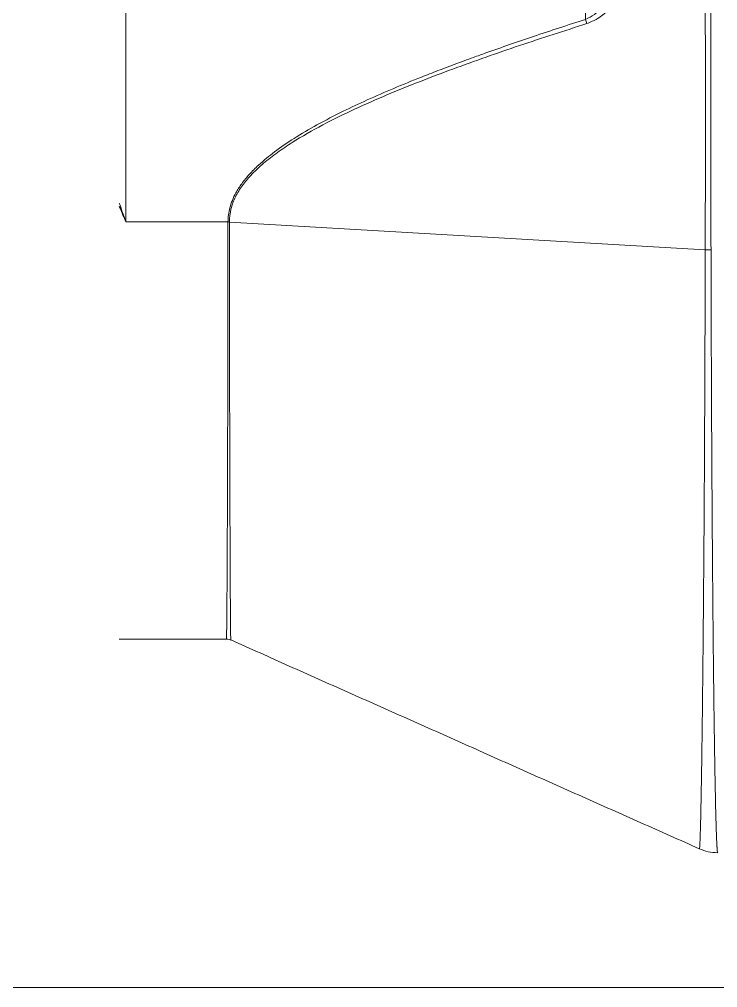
# Model space of a CAD drawing. Header units: inches. Extents: x 1104 to 1677, y 981 to 1342.
# Drawn here: x 1431.21 to 1438.95, y 1089.76 to 1100.51 of the extents above; entities that cross this region are included whole.
import ezdxf

# ---------------------------------------------------------------- set-up
doc = ezdxf.new("R2010")
doc.units = ezdxf.units.IN
doc.header["$MEASUREMENT"] = 0
doc.layers.get('0').update_dxf_attribs({"color": 1})

msp = doc.modelspace()

# ---------------------------------------------------------------- linework, layer by layer
at = {"linetype": 'Continuous', "lineweight": 15}
for p, q in [((1437.48815523, 1100.51111006), (1437.48815523, 1104.1041255)), ((1432.38815654, 1098.26185223), (1433.52046176, 1098.26185223)), ((1433.53578531, 1098.26140402), (1438.81635791, 1097.95122051)), ((1417.43355298, 1089.76185225), (1490.5381617, 1089.76185225))]:
    msp.add_line(p, q, dxfattribs=at)
for points in [[(1432.38815654, 1104.1041255), (1432.38815654, 1098.26185223)], [(1438.88020997, 1097.95137129), (1438.81635791, 1097.95122051)], [(1432.31355635, 1093.6318526), (1433.50263668, 1093.6318526)], [(1433.5507381, 1093.621782), (1438.75055345, 1091.30288089)]]:
    msp.add_open_spline(points, degree=1, dxfattribs=at)
for points, knots in [([(1437.48815523, 1100.51111006), (1437.52221933, 1100.52793812), (1437.57613485, 1100.55457302), (1437.63931789, 1100.6099919), (1437.6960998, 1100.66852144), (1437.75782261, 1100.74662537), (1437.82387451, 1100.84643281), (1437.87486252, 1100.93696589), (1437.91374717, 1101.01362645), (1437.94169183, 1101.07241164), (1437.96970925, 1101.13550151), (1437.99761242, 1101.20302466), (1438.02368317, 1101.27102367), (1438.05078686, 1101.34737325), (1438.07982488, 1101.43684373), (1438.10875728, 1101.53821973), (1438.13475597, 1101.64478854), (1438.15700702, 1101.7544176), (1438.17417919, 1101.86810183), (1438.18471088, 1101.96779001), (1438.18611346, 1102.02650024), (1438.1866278, 1102.04802961)], [0, 0, 0, 0, 0.0599101522, 0.0948237949, 0.1338695582, 0.1912980902, 0.2561785846, 0.3299954869, 0.3632786933, 0.3996804863, 0.4392035669, 0.4797685592, 0.5237155406, 0.5636630065, 0.6191706937, 0.6868902255, 0.748552825, 0.8140033196, 0.8881776573, 0.9589940999, 1, 1, 1, 1]), ([(1438.32581169, 1102.01888714), (1438.32443668, 1101.97525545), (1438.32167181, 1101.88752014), (1438.30185756, 1101.75268784), (1438.27340776, 1101.61888593), (1438.23720108, 1101.49049404), (1438.19429597, 1101.36410415), (1438.14436636, 1101.23844692), (1438.08859174, 1101.11727967), (1438.03034042, 1101.00580957), (1437.9566819, 1100.88077146), (1437.86362426, 1100.74599621), (1437.74636307, 1100.61561341), (1437.62935021, 1100.51692764), (1437.54277565, 1100.48066883), (1437.50322535, 1100.46410453)], [0, 0, 0, 0, 0.0815293838, 0.16394064, 0.2449637999, 0.3218147903, 0.3925815768, 0.4693069237, 0.5448910896, 0.6088182902, 0.6701767161, 0.7737886813, 0.8621530153, 0.9370266548, 1, 1, 1, 1]), ([(1438.81537232, 1101.20152633), (1438.8158368, 1101.03456687), (1438.81676578, 1100.70064353), (1438.8175988, 1100.17372115), (1438.81799823, 1099.63251992), (1438.81793292, 1099.07875422), (1438.81742858, 1098.51701913), (1438.81671477, 1098.13980353), (1438.81635791, 1097.95122051)], [0, 0, 0, 0, 0.1666620338, 0.3333284905, 0.4999899652, 0.6666536302, 0.8333487133, 1, 1, 1, 1]), ([(1438.88125188, 1101.21280164), (1438.88077132, 1101.04487764), (1438.87981067, 1100.70919844), (1438.87896604, 1100.17967), (1438.87854702, 1099.63628366), (1438.87861645, 1099.08085252), (1438.87912242, 1098.51797719), (1438.87984758, 1098.14017646), (1438.88020997, 1097.95137129)], [0, 0, 0, 0, 0.1670861764, 0.3340044014, 0.5007548606, 0.6673374172, 0.8337525189, 1, 1, 1, 1]), ([(1433.52046176, 1098.26185223), (1433.52148094, 1098.28839857), (1433.52352074, 1098.34152838), (1433.54018732, 1098.42216887), (1433.56758488, 1098.50367521), (1433.61058934, 1098.59399102), (1433.67306357, 1098.69108158), (1433.75785052, 1098.79415442), (1433.87824166, 1098.91438264), (1434.04409454, 1099.04976712), (1434.26165665, 1099.19764205), (1434.51657376, 1099.34680562), (1434.78803666, 1099.48709111), (1435.07314295, 1099.62117972), (1435.36247834, 1099.74708653), (1435.62454255, 1099.85401956), (1435.85232666, 1099.9429404), (1436.04487754, 1100.01584363), (1436.22279799, 1100.08130445), (1436.51127167, 1100.18504433), (1436.92534373, 1100.32841658), (1437.29502138, 1100.44841714), (1437.48815523, 1100.51111006)], [0, 0, 0, 0, 0.01681593747, 0.03365539686, 0.05197856138, 0.07121598302, 0.09691431245, 0.12495521676, 0.15566417129, 0.2046281262, 0.26041665124, 0.32226558993, 0.39174149095, 0.45404754623, 0.52195517331, 0.59174072234, 0.63345452187, 0.67695736313, 0.72225246953, 0.75362795929, 0.87128575164, 1, 1, 1, 1]), ([(1437.48815523, 1100.51111006), (1437.49065935, 1100.50329759), (1437.4958529, 1100.48709446), (1437.50071009, 1100.47194896), (1437.50322535, 1100.46410599)], [0, 0, 0, 0, 0.4821583195, 1, 1, 1, 1]), ([(1437.50322535, 1100.46410629), (1437.25359309, 1100.38392224), (1436.75440439, 1100.22357851), (1436.01242875, 1099.96314895), (1435.40160967, 1099.72602323), (1434.92213574, 1099.51509596), (1434.56967052, 1099.34232762), (1434.28515268, 1099.18083215), (1434.06817249, 1099.03529895), (1433.91336658, 1098.91554745), (1433.78246609, 1098.79297058), (1433.67774839, 1098.66825143), (1433.60092682, 1098.54394742), (1433.54635359, 1098.40703125), (1433.53930901, 1098.30991618), (1433.53579001, 1098.26140402)], [0, 0, 0, 0, 0.1671718777, 0.3342929868, 0.5013272569, 0.5847989674, 0.6682138364, 0.7515318878, 0.793148258, 0.8347120051, 0.8761976599, 0.9072534705, 0.9382396751, 0.9691486957, 1, 1, 1, 1]), ([(1432.31355635, 1098.4724544), (1432.31540367, 1098.46722618), (1432.3267378, 1098.43515595), (1432.35157878, 1098.3649551), (1432.37462984, 1098.29998037), (1432.38815654, 1098.26185223)], [0.92056044415, 0.92056044415, 0.92056044415, 0.92056044415, 0.926477620648, 0.956855968499, 1, 1, 1, 1]), ([(1432.38815654, 1098.26185223), (1432.36620267, 1098.31336573), (1432.34131273, 1098.37176851), (1432.31648421, 1098.43015974), (1432.31355635, 1098.43704748)], [0, 0, 0, 0, 0.057958212783, 0.065709402156, 0.065709402156, 0.065709402156, 0.065709402156]), ([(1433.50263668, 1093.63547229), (1433.50284715, 1093.63497839), (1433.50335446, 1093.63378787), (1433.50420091, 1093.65888829), (1433.50519299, 1093.70591176), (1433.50625501, 1093.78226391), (1433.50737384, 1093.88753064), (1433.50847583, 1094.0177831), (1433.50950431, 1094.16347932), (1433.51044603, 1094.3178049), (1433.51126157, 1094.46659457), (1433.51194809, 1094.60459309), (1433.51252535, 1094.72853618), (1433.5130531, 1094.84844053), (1433.51352137, 1094.96277903), (1433.51424235, 1095.14798014), (1433.51517511, 1095.41529014), (1433.51601025, 1095.69340387), (1433.51652929, 1095.88277911), (1433.51678061, 1095.97914292), (1433.51703268, 1096.07566919), (1433.51726576, 1096.17225918), (1433.51748977, 1096.26881779), (1433.51787384, 1096.4351777), (1433.51835948, 1096.67452371), (1433.5189389, 1096.99047602), (1433.51950613, 1097.36059438), (1433.52005672, 1097.78460155), (1433.52032764, 1098.10382535), (1433.52046176, 1098.26185223)], [0, 0, 0, 0, 0.0296401233, 0.0714455142, 0.1162837865, 0.1641546336, 0.2150578497, 0.2642666068, 0.3101874892, 0.3528200851, 0.3921642839, 0.4212732123, 0.4482768612, 0.4731753001, 0.4959683653, 0.5166560251, 0.5801746961, 0.6410592456, 0.6565750443, 0.6719100065, 0.6870640325, 0.7020371659, 0.7168294159, 0.7314408229, 0.7776597202, 0.8232972382, 0.8683532523, 0.9348302823, 1, 1, 1, 1]), ([(1433.53578531, 1098.26140402), (1433.53323011, 1098.26147889), (1433.52813794, 1098.26162807), (1433.52301437, 1098.26177769), (1433.52046176, 1098.26185223)], [0, 0, 0, 0, 0.50179044088, 1, 1, 1, 1]), ([(1433.53578531, 1098.26140402), (1433.53584331, 1098.19320455), (1433.5359646, 1098.05058467), (1433.53612508, 1097.88776711), (1433.53626061, 1097.77245445), (1433.53632931, 1097.71000999), (1433.5364049, 1097.64639714), (1433.53648463, 1097.58163425), (1433.53656901, 1097.5157412), (1433.53677072, 1097.36530916), (1433.53707288, 1097.14071935), (1433.53751988, 1096.85463295), (1433.53796845, 1096.59853064), (1433.53836883, 1096.3965676), (1433.53874892, 1096.23056766), (1433.53909357, 1096.08713336), (1433.53948798, 1095.92847724), (1433.53984579, 1095.79377611), (1433.54015561, 1095.68215018), (1433.54037763, 1095.60047251), (1433.54060532, 1095.52091257), (1433.54080969, 1095.44850682), (1433.54108065, 1095.35692762), (1433.54137616, 1095.25768277), (1433.54162702, 1095.17635142), (1433.54175786, 1095.13437423), (1433.5418048, 1095.11967962), (1433.54184688, 1095.10676945), (1433.54188462, 1095.09562651), (1433.54191658, 1095.08623341), (1433.54194669, 1095.07857873), (1433.54202584, 1095.05219275), (1433.54221215, 1095.00695125), (1433.54244098, 1094.94326689), (1433.54269442, 1094.8808478), (1433.54290856, 1094.82846025), (1433.54311069, 1094.78240015), (1433.54326388, 1094.74013033), (1433.54346317, 1094.68875485), (1433.54370156, 1094.62737761), (1433.54395587, 1094.56380792), (1433.54419798, 1094.50521727), (1433.54441364, 1094.45519396), (1433.54481166, 1094.37233775), (1433.54532301, 1094.27612615), (1433.54595958, 1094.16266014), (1433.54646176, 1094.07014195), (1433.54700537, 1093.9740672), (1433.54773627, 1093.88407151), (1433.54850602, 1093.79891468), (1433.54923329, 1093.72804451), (1433.54994828, 1093.67230588), (1433.55064131, 1093.63608907), (1433.55113232, 1093.61950164), (1433.55142781, 1093.62283528), (1433.55147964, 1093.62341995)], [0, 0, 0, 0, 0.0280871999, 0.0587364224, 0.0671879691, 0.0758153747, 0.08461865, 0.0935977745, 0.102752781, 0.1120835305, 0.1564489922, 0.1972588854, 0.2345126022, 0.2682123004, 0.2873290536, 0.3099541306, 0.3344437856, 0.3620402275, 0.3748974287, 0.3893609688, 0.4027984449, 0.4152096236, 0.4265945252, 0.4505648327, 0.4681206195, 0.4711800577, 0.4739162349, 0.4763291067, 0.4784186325, 0.4801849341, 0.4816278534, 0.4827475111, 0.4951337747, 0.5075204326, 0.519907664, 0.5322955821, 0.5393659892, 0.5483860617, 0.5588103061, 0.5721714498, 0.5884698726, 0.6015565408, 0.6127836424, 0.6240641483, 0.6620142326, 0.6871574455, 0.7194010428, 0.7465902118, 0.7841095727, 0.8220954866, 0.8616207883, 0.902683539, 0.9452804405, 0.9904030792, 1, 1, 1, 1]), ([(1438.81635791, 1097.95122051), (1438.81595125, 1097.77625981), (1438.81513783, 1097.4262958), (1438.81343732, 1096.90463174), (1438.81140805, 1096.38948761), (1438.80903226, 1095.88410825), (1438.80649293, 1095.41893028), (1438.8038682, 1094.99414651), (1438.80121641, 1094.60869823), (1438.79863683, 1094.26860727), (1438.79618537, 1093.97120537), (1438.79390014, 1093.71321699), (1438.79195153, 1093.50682253), (1438.79055453, 1093.36714784), (1438.78984947, 1093.2985326), (1438.78950474, 1093.26453766), (1438.78932148, 1093.2476172), (1438.78923291, 1093.23917661), (1438.78919156, 1093.2349615), (1438.78916609, 1093.23285545), (1438.78916018, 1093.23180191), (1438.78914759, 1093.23127688), (1438.7891549, 1093.23101253), (1438.78914552, 1093.23088121), (1438.78914635, 1093.23081537), (1438.78914627, 1093.23078262), (1438.78914628, 1093.23076605), (1438.78914628, 1093.23075809), (1438.78914628, 1093.23075364), (1438.78914628, 1093.23075225), (1438.78914628, 1093.23075113), (1438.78914628, 1093.23074962), (1438.78914628, 1093.23362261), (1438.78846882, 1093.16384133), (1438.78788265, 1093.11257309), (1438.78676286, 1093.00814884), (1438.78550274, 1092.89691588), (1438.78421409, 1092.78668071), (1438.7829672, 1092.68505872), (1438.7818058, 1092.59328866), (1438.78054977, 1092.49902359), (1438.77939714, 1092.41579819), (1438.77795895, 1092.31526202), (1438.77611376, 1092.19196447), (1438.77438575, 1092.08418934), (1438.77315452, 1092.01124433), (1438.7725307, 1091.97512892), (1438.77188598, 1091.93884422), (1438.77123112, 1091.90248133), (1438.77055316, 1091.86613979), (1438.76986504, 1091.82991206), (1438.76885065, 1091.77837175), (1438.76743286, 1091.71066546), (1438.76557531, 1091.62937602), (1438.76363273, 1091.55365169), (1438.76175051, 1091.48909379), (1438.76004104, 1091.43727528), (1438.75809288, 1091.38646863), (1438.75583821, 1091.34102266), (1438.75328951, 1091.3078237), (1438.7516481, 1091.304949), (1438.75083504, 1091.30352504)], [0, 0, 0, 0, 0.050184174, 0.1003805716, 0.1505653423, 0.2007450213, 0.2509236361, 0.2927392923, 0.3345511958, 0.376358621, 0.4077136114, 0.4390657791, 0.4704146532, 0.4860890564, 0.4939261464, 0.4978445363, 0.4998037975, 0.5007834041, 0.5012731687, 0.5015180861, 0.5016405226, 0.5017017038, 0.5017323752, 0.5017476804, 0.5017553273, 0.5017591507, 0.5017610649, 0.501762017, 0.501762498, 0.5017627003, 0.5017628406, 0.5017629604, 0.5017630025, 0.5078003079, 0.5175754848, 0.5310879567, 0.5483368245, 0.5672350778, 0.5801242874, 0.5954487067, 0.6109176688, 0.6265311406, 0.6378730057, 0.6638351899, 0.6945177291, 0.7020550019, 0.7098300037, 0.7178427827, 0.7260932938, 0.7345814113, 0.7433072182, 0.7522705994, 0.7730687291, 0.7968928776, 0.8230377662, 0.8474290929, 0.8698624548, 0.8912594635, 0.9264724152, 0.9635788942, 1, 1, 1, 1]), ([(1438.88020997, 1097.95137129), (1438.88061594, 1097.7809811), (1438.88143349, 1097.4378409), (1438.88314274, 1096.92259567), (1438.88521435, 1096.40653459), (1438.88767958, 1095.89315327), (1438.89019126, 1095.44878378), (1438.89259445, 1095.07028945), (1438.89481, 1094.75284738), (1438.89721284, 1094.43636834), (1438.89981426, 1094.1225193), (1438.90261638, 1093.81316593), (1438.90559869, 1093.51031776), (1438.90792737, 1093.29530799), (1438.90949357, 1093.15933297), (1438.91021969, 1093.09709749), (1438.91098245, 1093.03384777), (1438.91176878, 1092.96959917), (1438.91259208, 1092.90445787), (1438.91344116, 1092.83853078), (1438.91486436, 1092.73052466), (1438.91693379, 1092.58086694), (1438.91993213, 1092.38065282), (1438.92337795, 1092.17078758), (1438.92731516, 1091.95845888), (1438.93066657, 1091.80308214), (1438.93324562, 1091.69714845), (1438.93490794, 1091.63385979), (1438.93642702, 1091.58001685), (1438.93781213, 1091.53456909), (1438.93928104, 1091.48977827), (1438.94076128, 1091.44886186), (1438.94214829, 1091.41408317), (1438.94314111, 1091.39136904), (1438.94386344, 1091.37587735), (1438.94444158, 1091.36412097), (1438.94500742, 1091.35307746), (1438.94557275, 1091.34274134), (1438.9461248, 1091.33309727), (1438.94667421, 1091.32413114), (1438.94800572, 1091.30381486), (1438.94994556, 1091.28050012), (1438.95244156, 1091.26240933), (1438.9539655, 1091.26035287), (1438.95470639, 1091.25935307)], [0, 0, 0, 0, 0.0486269913, 0.0979274437, 0.1479078785, 0.1985682922, 0.2499086857, 0.2828898282, 0.3167607934, 0.3515394308, 0.3872256366, 0.4238194108, 0.4613207955, 0.4997296454, 0.5080171226, 0.5165457176, 0.5253505184, 0.5344314575, 0.5437884987, 0.5534217647, 0.5633311148, 0.5920037616, 0.6227643662, 0.6621044164, 0.7044028275, 0.7496593226, 0.7686801626, 0.7862658498, 0.8024016396, 0.8170875818, 0.8303236429, 0.8491612481, 0.8639715017, 0.8747541942, 0.8809791254, 0.8871617557, 0.8932853618, 0.8993499013, 0.9053553577, 0.9113017371, 0.9171890686, 0.9485105601, 0.9749673197, 1, 1, 1, 1]), ([(1433.5026226, 1093.6318526), (1433.51444385, 1093.63130719), (1433.53118372, 1093.63053484), (1433.54586928, 1093.62291459), (1433.55018429, 1093.62067555)], [0, 0, 0, 0, 0.7061726869, 1, 1, 1, 1]), ([(1438.74966172, 1091.30328217), (1438.78235376, 1091.2906363), (1438.84775023, 1091.26533978), (1438.91774519, 1091.26135202), (1438.9527493, 1091.25935777)], [0, 0, 0, 0, 0.49990529815, 1, 1, 1, 1])]:
    msp.add_open_spline(points, degree=3, knots=knots, dxfattribs=at)

doc.saveas('drawing.dxf')
